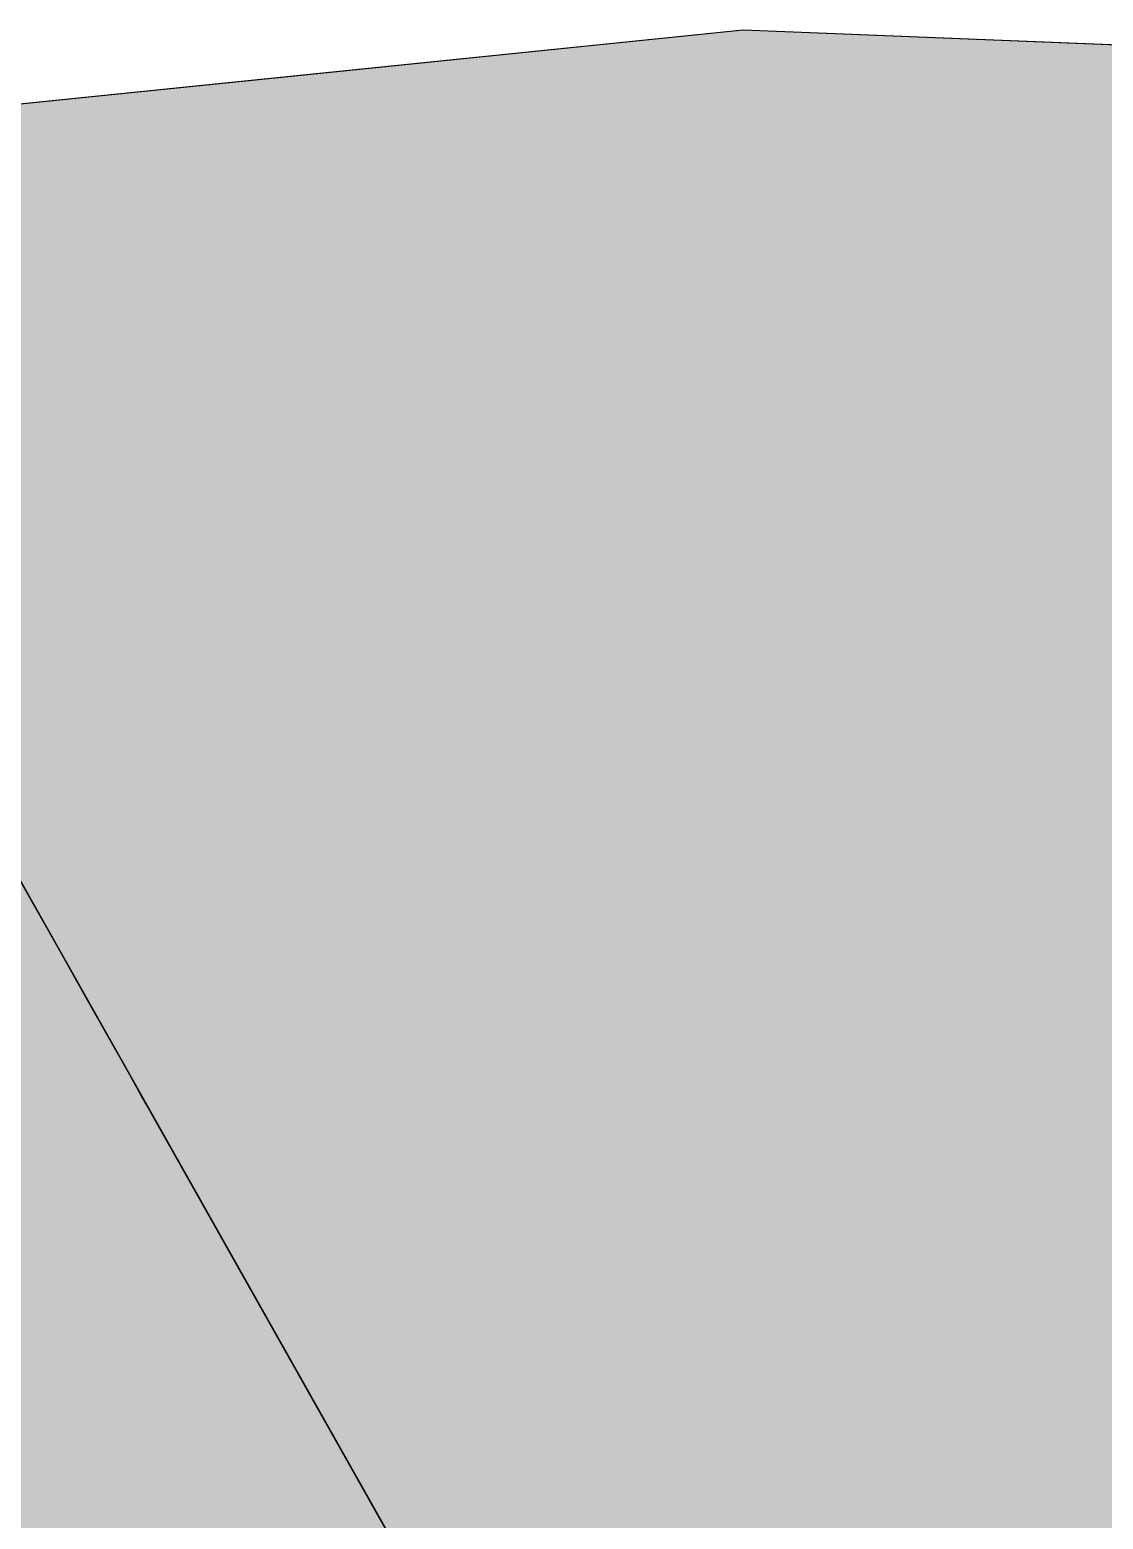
# Model space of a CAD drawing. Extents: x 2091.8 to 2122.7, y 1552.4 to 1562.7.
# Drawn here: x 2104.28795 to 2104.30024, y 1556.58524 to 1556.60229 of the extents above; entities that cross this region are included whole.
import ezdxf

# ---------------------------------------------------------------- set-up
doc = ezdxf.new("R2010")
doc.units = 0
doc.layers.get('0').update_dxf_attribs({"linetype": 'CONTINUOUS'})

# ---------------------------------------------------------------- blocks, each defined once
blk = doc.blocks.new('*U62')
at = {"color": 252, "linetype": 'CONTINUOUS'}
for p, q in [((3504.174, 1184.357), (3506.803, 1179.697)), ((3506.803, 1179.697), (3514.891, 1165.358))]:
    blk.add_line(p, q, dxfattribs=at)
at = {"color": 252, "linetype": 'CONTINUOUS', "extrusion": (0, 0, -1)}
for points in [[(-3492.428, 1184.357), (-3506.803, 1179.697), (-3494.173, 1179.697)], [(-3492.428, 1184.357), (-3504.174, 1184.357), (-3506.803, 1179.697)], [(-3494.173, 1179.697), (-3514.891, 1165.358), (-3502.262, 1165.358)], [(-3494.173, 1179.697), (-3506.803, 1179.697), (-3514.891, 1165.358)]]:
    blk.add_solid(points, dxfattribs=at)
blk = doc.blocks.new('*U63')
at = {"color": 253, "linetype": 'CONTINUOUS'}
for p, q in [((3511.593, 1201.167), (3522.114, 1202.245)), ((3522.114, 1202.245), (3549.094, 1201.167)), ((3501.071, 1200.089), (3511.593, 1201.167)), ((3505.577, 1181.87), (3504.872, 1183.119)), ((3506.243, 1180.689), (3505.577, 1181.87)), ((3506.847, 1179.619), (3506.243, 1180.689)), ((3507.366, 1178.699), (3506.847, 1179.619)), ((3507.782, 1177.961), (3507.366, 1178.699)), ((3508.08, 1177.432), (3507.782, 1177.961)), ((3508.249, 1177.133), (3508.08, 1177.432)), ((3508.283, 1177.072), (3508.249, 1177.133)), ((3514.755, 1165.598), (3508.283, 1177.072))]:
    blk.add_line(p, q, dxfattribs=at)
at = {"color": 253, "linetype": 'CONTINUOUS', "extrusion": (0, 0, -1)}
for points in [[(-3522.114, 1202.245), (-3549.094, 1201.167), (-3511.593, 1201.167)], [(-3511.593, 1201.167), (-3555.209, 1200.089), (-3501.071, 1200.089)], [(-3511.593, 1201.167), (-3549.094, 1201.167), (-3555.209, 1200.089)], [(-3501.071, 1200.089), (-3559.771, 1199.285), (-3498.582, 1199.285)], [(-3501.071, 1200.089), (-3555.209, 1200.089), (-3559.771, 1199.285)], [(-3498.582, 1199.285), (-3567.439, 1197.934), (-3499.089, 1197.934)], [(-3498.582, 1199.285), (-3559.771, 1199.285), (-3567.439, 1197.934)], [(-3499.089, 1197.934), (-3582.447, 1190.439), (-3501.896, 1190.439)], [(-3499.089, 1197.934), (-3567.439, 1197.934), (-3582.447, 1190.439)], [(-3501.896, 1190.439), (-3542.523, 1190.378), (-3501.919, 1190.378)], [(-3501.896, 1190.439), (-3545.067, 1190.439), (-3542.523, 1190.378)], [(-3501.919, 1190.378), (-3540.047, 1190.078), (-3502.031, 1190.078)], [(-3501.919, 1190.378), (-3542.523, 1190.378), (-3540.047, 1190.078)], [(-3502.031, 1190.078), (-3537.73, 1189.55), (-3502.229, 1189.55)], [(-3502.031, 1190.078), (-3540.047, 1190.078), (-3537.73, 1189.55)], [(-3502.229, 1189.55), (-3535.656, 1188.812), (-3502.506, 1188.812)], [(-3502.229, 1189.55), (-3537.73, 1189.55), (-3535.656, 1188.812)], [(-3502.506, 1188.812), (-3533.898, 1187.891), (-3502.85, 1187.891)], [(-3502.506, 1188.812), (-3535.656, 1188.812), (-3533.898, 1187.891)], [(-3502.85, 1187.891), (-3532.521, 1186.821), (-3503.251, 1186.821)], [(-3502.85, 1187.891), (-3533.898, 1187.891), (-3532.521, 1186.821)], [(-3503.251, 1186.821), (-3531.574, 1185.64), (-3503.694, 1185.64)], [(-3503.251, 1186.821), (-3532.521, 1186.821), (-3531.574, 1185.64)], [(-3503.694, 1185.64), (-3531.092, 1184.391), (-3504.161, 1184.391)], [(-3503.694, 1185.64), (-3531.574, 1185.64), (-3531.092, 1184.391)], [(-3504.161, 1184.391), (-3531.092, 1184.357), (-3504.174, 1184.357)], [(-3504.161, 1184.391), (-3531.092, 1184.391), (-3531.092, 1184.357)], [(-3504.174, 1184.357), (-3531.092, 1183.119), (-3504.872, 1183.119)], [(-3504.174, 1184.357), (-3531.092, 1184.357), (-3531.092, 1183.119)], [(-3504.872, 1183.119), (-3531.574, 1181.87), (-3505.577, 1181.87)], [(-3504.872, 1183.119), (-3531.092, 1183.119), (-3531.574, 1181.87)], [(-3505.577, 1181.87), (-3532.521, 1180.689), (-3506.243, 1180.689)], [(-3505.577, 1181.87), (-3531.574, 1181.87), (-3532.521, 1180.689)], [(-3506.243, 1180.689), (-3533.898, 1179.619), (-3506.847, 1179.619)], [(-3506.243, 1180.689), (-3532.521, 1180.689), (-3533.898, 1179.619)], [(-3506.847, 1179.619), (-3535.656, 1178.699), (-3507.366, 1178.699)], [(-3506.847, 1179.619), (-3533.898, 1179.619), (-3535.656, 1178.699)], [(-3507.366, 1178.699), (-3537.73, 1177.961), (-3507.782, 1177.961)], [(-3507.366, 1178.699), (-3535.656, 1178.699), (-3537.73, 1177.961)], [(-3507.782, 1177.961), (-3540.047, 1177.432), (-3508.08, 1177.432)], [(-3507.782, 1177.961), (-3537.73, 1177.961), (-3540.047, 1177.432)], [(-3508.08, 1177.432), (-3542.523, 1177.133), (-3508.249, 1177.133)], [(-3508.08, 1177.432), (-3540.047, 1177.432), (-3542.523, 1177.133)], [(-3508.249, 1177.133), (-3545.067, 1177.072), (-3508.283, 1177.072)], [(-3508.249, 1177.133), (-3542.523, 1177.133), (-3545.067, 1177.072)], [(-3508.283, 1177.072), (-3608.987, 1165.598), (-3514.755, 1165.598)], [(-3508.283, 1177.072), (-3598.361, 1177.072), (-3608.987, 1165.598)]]:
    blk.add_solid(points, dxfattribs=at)
blk = doc.blocks.new('ROCKET')
at = {"color": 216}
blk.add_lwpolyline([(3434.163, 1166.676), (3458.444, 1182.844), (3482.725, 1194.161), (3501.071, 1200.089), (3522.114, 1202.245), (3549.094, 1201.167), (3567.439, 1197.934), (3589.022, 1187.155), (3608.987, 1165.598), (3618.16, 1144.58), (3624.096, 1114.939), (3624.635, 1082.603), (3614.383, 1036.795), (3583.219, 990.627)], dxfattribs=at)
blk.add_lwpolyline([(3498.582, 1199.285), (3504.174, 1184.357), (3514.891, 1165.358), (3536.126, 1143.59), (3568.232, 1114.877), (3597.354, 1100.157), (3624.493, 1091.091)])
at = {"color": 253, "linetype": 'CONTINUOUS'}
blk.add_blockref('*U63', (0, 0), dxfattribs=at)
at = {"color": 252, "linetype": 'CONTINUOUS'}
blk.add_blockref('*U62', (0, 0), dxfattribs=at)
blk = doc.blocks.new('MYREPUBLIC')
at = {"xscale": 0.8927864447397837, "yscale": 0.8927864447397837, "zscale": 0.8927864447397837}
blk.add_blockref('ROCKET', (538.207, 127.86), dxfattribs=at)

msp = doc.modelspace()

# ---------------------------------------------------------------- block references
at = {"xscale": 0.000550258459674, "yscale": 0.000550258459674, "zscale": 0.000550258459674}
msp.add_blockref('MYREPUBLIC', (2102.269677, 1555.941319), dxfattribs=at)

doc.saveas('drawing.dxf')
